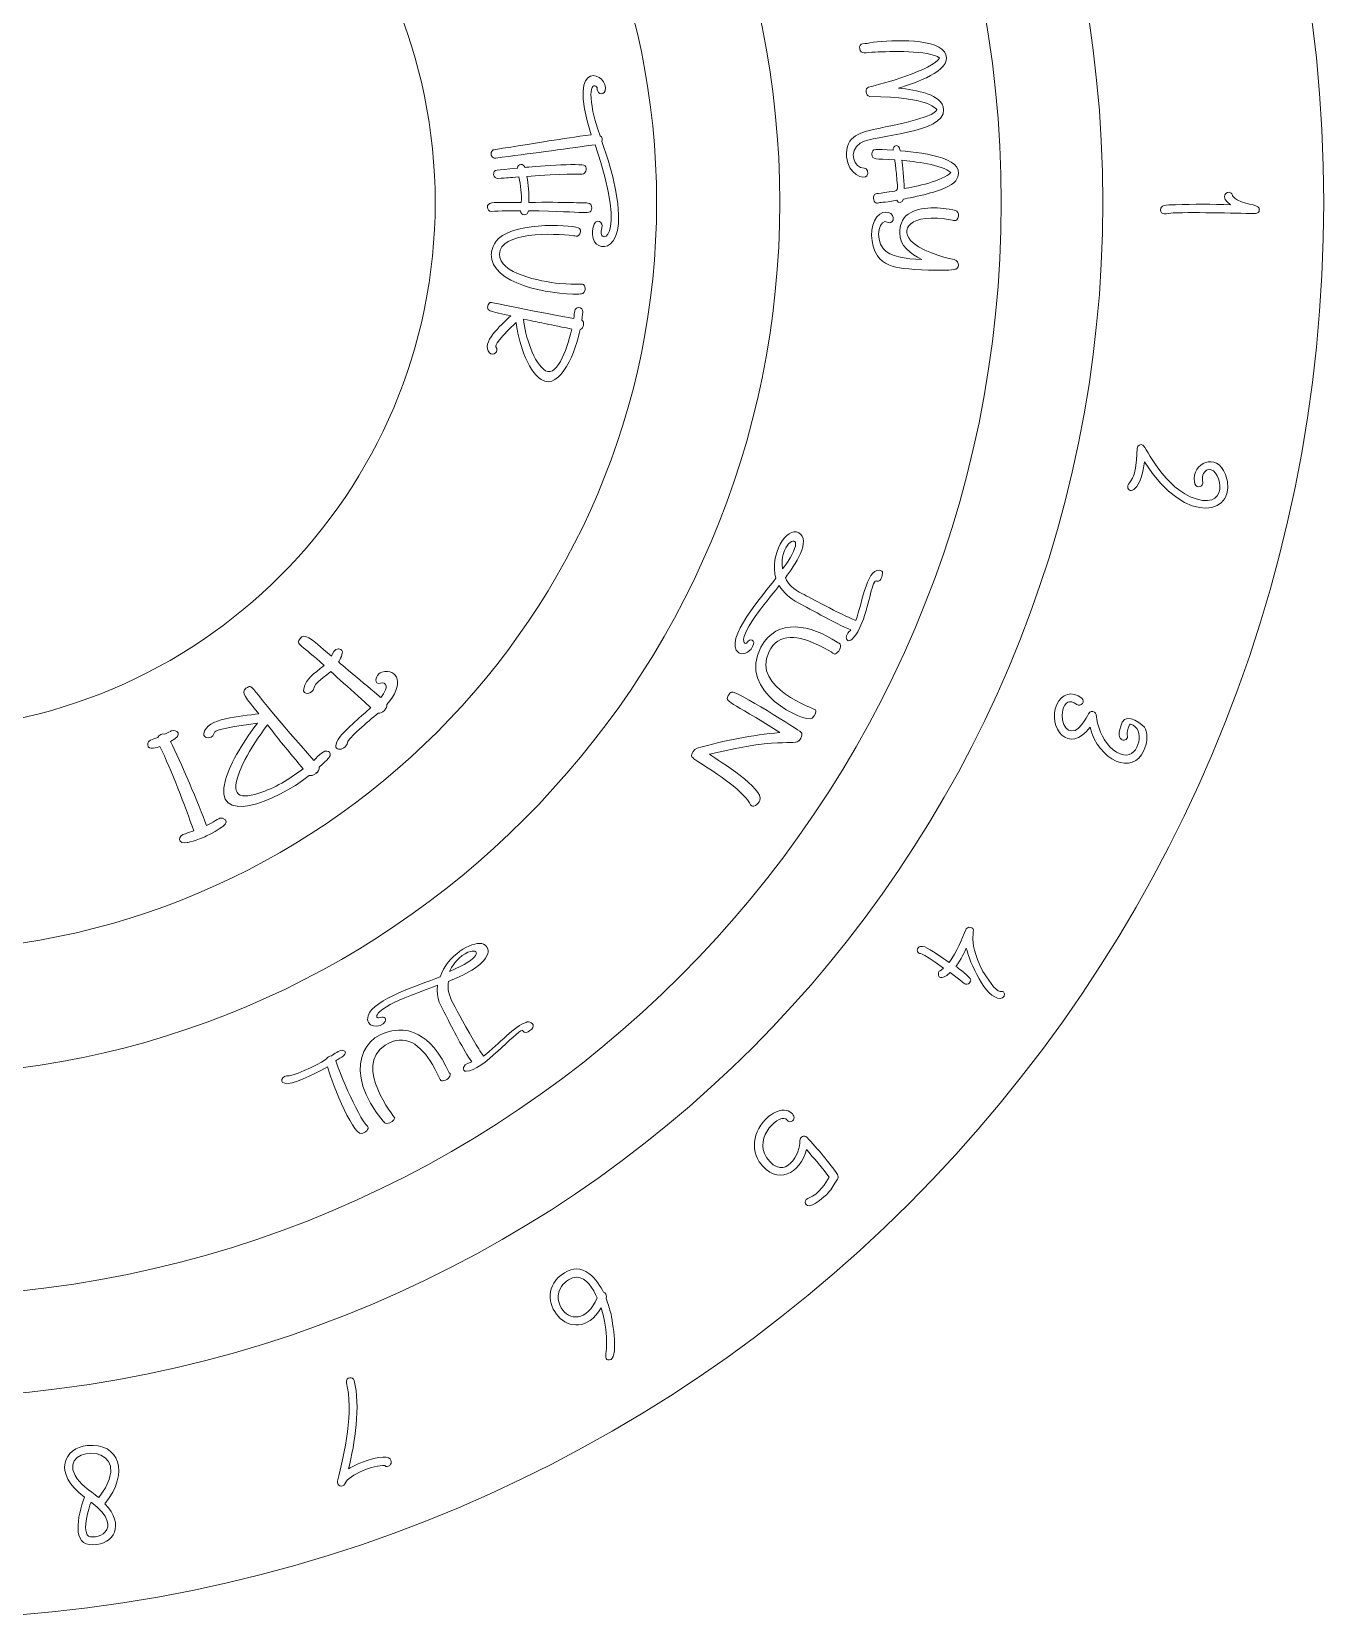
# Model space of a CAD drawing. Header units: inches. Extents: x 0.2 to 23.6, y -0.2 to 8.2.
# Drawn here: x 9.137 to 12.372, y 0.449 to 4.42 of the extents above; entities that cross this region are included whole.
import ezdxf

# ---------------------------------------------------------------- set-up
doc = ezdxf.new("R2010")
doc.units = ezdxf.units.IN
doc.header["$MEASUREMENT"] = 0
doc.layers.add('_U+0421_U+043B_U+043E_U+0439 1', color=7, linetype='Continuous')

msp = doc.modelspace()

# ---------------------------------------------------------------- linework, layer by layer
at = {"layer": '_U+0421_U+043B_U+043E_U+0439 1', "color": 1, "lineweight": 9, "true_color": 0xff0000}
for points in [[(8.8264, 0.4486), (6.8722, 0.4486), (5.2819, 2.0389), (5.2819, 3.9931), (5.2819, 5.9472), (6.8722, 7.5375), (8.8264, 7.5375), (10.7806, 7.5375), (12.3708, 5.9472), (12.3708, 3.9931), (12.3722, 2.0389), (10.7819, 0.4486), (8.8264, 0.4486)], [(8.8264, 6.9847), (7.1764, 6.9847), (5.8347, 5.6431), (5.8347, 3.9931), (5.8347, 2.3431), (7.1764, 1.0014), (8.8264, 1.0014), (10.4764, 1.0014), (11.8181, 2.3431), (11.8181, 3.9931), (11.8181, 5.6431), (10.4764, 6.9847), (8.8264, 6.9847)], [(8.8264, 1.2556), (7.3167, 1.2556), (6.0889, 2.4833), (6.0889, 3.9931), (6.0889, 5.5028), (7.3181, 6.7306), (8.8264, 6.7306), (10.3361, 6.7306), (11.5639, 5.5028), (11.5639, 3.9931), (11.5639, 2.4833), (10.3361, 1.2556), (8.8264, 1.2556)], [(8.8264, 6.1764), (7.6222, 6.1764), (6.6431, 5.1972), (6.6431, 3.9931), (6.6431, 2.7889), (7.6222, 1.8097), (8.8264, 1.8097), (10.0306, 1.8097), (11.0097, 2.7889), (11.0097, 3.9931), (11.0097, 5.1972), (10.0306, 6.1764), (8.8264, 6.1764)], [(8.8264, 2.1181), (7.7931, 2.1181), (6.9514, 2.9597), (6.9514, 3.9931), (6.9514, 5.0264), (7.7931, 5.8681), (8.8264, 5.8681), (9.8597, 5.8681), (10.7014, 5.0264), (10.7014, 3.9931), (10.7014, 2.9597), (9.8611, 2.1181), (8.8264, 2.1181)], [(8.8264, 5.3139), (8.0972, 5.3139), (7.5056, 4.7208), (7.5056, 3.9931), (7.5056, 3.2653), (8.0986, 2.6722), (8.8264, 2.6722), (9.5556, 2.6722), (10.1472, 3.2653), (10.1472, 3.9931), (10.1472, 4.7208), (9.5556, 5.3139), (8.8264, 5.3139)]]:
    msp.add_open_spline(points, degree=3, knots=[0, 0, 0, 0, 1, 1, 1, 2, 2, 2, 3, 3, 3, 4, 4, 4, 4], dxfattribs=at)
at = {"layer": '_U+0421_U+043B_U+043E_U+0439 1', "lineweight": 0}
for points, knots in [([(11.2167, 4.3903), (11.2111, 4.3903), (11.2083, 4.3833), (11.2097, 4.3778), (11.2125, 4.3625), (11.2236, 4.3681), (11.2486, 4.3694), (11.2833, 4.3708), (11.3833, 4.375), (11.4097, 4.3542), (11.3917, 4.325), (11.2653, 4.2889), (11.2319, 4.2819), (11.2222, 4.2792), (11.2236, 4.2597), (11.2347, 4.2583), (11.3903, 4.2569), (11.4014, 4.225), (11.4028, 4.225), (11.3931, 4.2042), (11.2861, 4.1847), (11.2611, 4.1792), (11.2125, 4.1681), (11.1736, 4.1625), (11.1764, 4.1069), (11.1806, 4.0639), (11.2208, 4.0486), (11.2278, 4.0597), (11.2319, 4.0667), (11.2292, 4.0792), (11.2208, 4.0792), (11.1958, 4.0778), (11.1792, 4.1208), (11.2111, 4.1417), (11.2444, 4.1625), (11.4236, 4.1653), (11.4194, 4.225), (11.4167, 4.2653), (11.35, 4.2736), (11.3069, 4.2792), (11.3472, 4.2917), (11.4403, 4.3222), (11.425, 4.3625), (11.4125, 4.4056), (11.2889, 4.3986), (11.2444, 4.3944), (11.2292, 4.3903), (11.225, 4.3903), (11.2167, 4.3903)], [0, 0, 0, 0, 1, 1, 1, 2, 2, 2, 3, 3, 3, 4, 4, 4, 5, 5, 5, 6, 6, 6, 7, 7, 7, 8, 8, 8, 9, 9, 9, 10, 10, 10, 11, 11, 11, 12, 12, 12, 13, 13, 13, 14, 14, 14, 15, 15, 15, 16, 16, 16, 16]), ([(10.5597, 4.1597), (10.5264, 4.2528), (10.5347, 4.3014), (10.5528, 4.2806), (10.55, 4.2667), (10.5667, 4.2583), (10.5722, 4.2722), (10.5861, 4.3139), (10.4722, 4.3653), (10.5375, 4.1625), (10.4583, 4.1514), (10.4153, 4.1444), (10.2944, 4.125), (10.2917, 4.125), (10.2903, 4.1236), (10.2889, 4.1208), (10.2833, 4.1125), (10.2917, 4.1028), (10.2986, 4.1042), (10.3861, 4.1153), (10.4597, 4.125), (10.5472, 4.1375), (10.6361, 3.8833), (10.5486, 3.8861), (10.5639, 3.9292), (10.5667, 3.9361), (10.5639, 3.9431), (10.5583, 3.9458), (10.5444, 3.9528), (10.5333, 3.9167), (10.5458, 3.8944), (10.5667, 3.8625), (10.6597, 3.8792), (10.5639, 4.1458), (10.5667, 4.15), (10.5653, 4.1569), (10.5597, 4.1597)], [0, 0, 0, 0, 1, 1, 1, 2, 2, 2, 3, 3, 3, 4, 4, 4, 5, 5, 5, 6, 6, 6, 7, 7, 7, 8, 8, 8, 9, 9, 9, 10, 10, 10, 11, 11, 11, 12, 12, 12, 12]), ([(11.3014, 4.0653), (11.3, 4.0792), (11.2986, 4.0903), (11.2972, 4.1), (11.2486, 4.1028), (11.2403, 4.0986), (11.2403, 4.1139), (11.2403, 4.1292), (11.2486, 4.1264), (11.2931, 4.1236), (11.2931, 4.1361), (11.3069, 4.1431), (11.3111, 4.1222), (11.375, 4.1181), (11.4861, 4.1014), (11.45, 4.0472), (11.4306, 4.0208), (11.3361, 4.0056), (11.3194, 4.0014), (11.3167, 3.9903), (11.3056, 3.9903), (11.3028, 3.9986), (11.2653, 3.9917), (11.2625, 3.9944), (11.2542, 3.9917), (11.2486, 3.9889), (11.2403, 4.0014), (11.2458, 4.0111), (11.2486, 4.0167), (11.2486, 4.0139), (11.2833, 4.0194), (11.3083, 4.025), (11.3056, 4.0139), (11.3014, 4.0653)], [0, 0, 0, 0, 1, 1, 1, 2, 2, 2, 3, 3, 3, 4, 4, 4, 5, 5, 5, 6, 6, 6, 7, 7, 7, 8, 8, 8, 9, 9, 9, 10, 10, 10, 11, 11, 11, 11]), ([(10.3208, 3.9931), (10.3333, 3.9931), (10.3486, 3.9931), (10.3625, 3.9931), (10.3639, 4.0139), (10.3611, 4.0361), (10.3569, 4.0569), (10.3319, 4.0542), (10.3292, 4.0556), (10.3042, 4.0528), (10.2986, 4.0528), (10.2944, 4.0569), (10.2931, 4.0625), (10.2944, 4.0778), (10.2972, 4.0722), (10.3528, 4.0792), (10.3542, 4.0903), (10.3681, 4.0917), (10.3722, 4.0806), (10.3833, 4.0819), (10.5153, 4.0931), (10.5222, 4.0847), (10.5278, 4.0778), (10.5236, 4.0639), (10.5153, 4.0639), (10.5083, 4.0639), (10.4667, 4.0653), (10.3764, 4.0583), (10.3806, 4.0389), (10.3819, 4.0153), (10.3819, 3.9931), (10.4736, 3.9944), (10.5153, 3.9917), (10.5292, 3.9917), (10.5361, 3.9917), (10.5389, 3.9861), (10.5389, 3.9792), (10.5375, 3.9597), (10.5306, 3.9708), (10.3806, 3.9722), (10.3792, 3.9583), (10.3611, 3.9597), (10.3611, 3.9722), (10.3403, 3.9722), (10.3083, 3.9722), (10.2875, 3.9708), (10.2819, 3.9708), (10.2778, 3.975), (10.2778, 3.9806), (10.2778, 3.9944), (10.2931, 3.9931), (10.3208, 3.9931)], [0, 0, 0, 0, 1, 1, 1, 2, 2, 2, 3, 3, 3, 4, 4, 4, 5, 5, 5, 6, 6, 6, 7, 7, 7, 8, 8, 8, 9, 9, 9, 10, 10, 10, 11, 11, 11, 12, 12, 12, 13, 13, 13, 14, 14, 14, 15, 15, 15, 16, 16, 16, 17, 17, 17, 17]), ([(11.3153, 4.0986), (11.3167, 4.0889), (11.3208, 4.05), (11.3208, 4.0278), (11.3472, 4.0319), (11.4194, 4.0472), (11.4375, 4.0681), (11.4167, 4.0875), (11.3431, 4.0958), (11.3153, 4.0986)], [0, 0, 0, 0, 1, 1, 1, 2, 2, 2, 3, 3, 3, 3]), ([(12.1542, 4), (12.1375, 4.0097), (12.1458, 4.0111), (12.1389, 4.0167), (12.1278, 4.025), (12.1097, 4.0056), (12.1375, 3.9875), (12.0931, 3.9889), (12.0444, 3.9889), (12, 3.9875), (11.9736, 3.9875), (11.9625, 3.9861), (11.9625, 3.975), (11.9625, 3.9597), (11.9764, 3.9653), (11.9944, 3.9667), (12.0472, 3.9694), (12.1736, 3.9653), (12.2, 3.9653), (12.2056, 3.9653), (12.2097, 3.9694), (12.2097, 3.9736), (12.2111, 3.9903), (12.1847, 3.9833), (12.1542, 4)], [0, 0, 0, 0, 1, 1, 1, 2, 2, 2, 3, 3, 3, 4, 4, 4, 5, 5, 5, 6, 6, 6, 7, 7, 7, 8, 8, 8, 8]), ([(11.4458, 3.825), (11.4597, 3.8264), (11.4611, 3.8458), (11.4458, 3.85), (11.4431, 3.8514), (11.375, 3.8639), (11.3431, 3.8917), (11.3069, 3.9236), (11.3319, 3.9694), (11.4417, 3.9486), (11.4458, 3.9486), (11.4486, 3.9458), (11.4528, 3.95), (11.4569, 3.9542), (11.4583, 3.9625), (11.4556, 3.9681), (11.4528, 3.9736), (11.4486, 3.9736), (11.4333, 3.9764), (11.3972, 3.9819), (11.3431, 3.9833), (11.3208, 3.9542), (11.3083, 3.9375), (11.3097, 3.9181), (11.3097, 3.9167), (11.3097, 3.8847), (11.3361, 3.8653), (11.3653, 3.85), (11.3236, 3.8528), (11.2861, 3.8556), (11.2681, 3.8778), (11.2472, 3.9042), (11.2583, 3.9569), (11.2806, 3.9431), (11.2861, 3.9403), (11.2903, 3.9444), (11.2931, 3.9486), (11.2986, 3.9667), (11.2708, 3.9792), (11.2528, 3.9569), (11.2347, 3.9333), (11.2347, 3.8889), (11.2542, 3.8597), (11.2694, 3.8375), (11.2917, 3.8319), (11.3194, 3.8278), (11.35, 3.825), (11.4139, 3.8208), (11.4458, 3.825)], [0, 0, 0, 0, 1, 1, 1, 2, 2, 2, 3, 3, 3, 4, 4, 4, 5, 5, 5, 6, 6, 6, 7, 7, 7, 8, 8, 8, 9, 9, 9, 10, 10, 10, 11, 11, 11, 12, 12, 12, 13, 13, 13, 14, 14, 14, 15, 15, 15, 16, 16, 16, 16]), ([(10.4931, 3.9097), (10.4986, 3.9097), (10.5014, 3.9069), (10.5069, 3.9111), (10.5111, 3.9153), (10.5125, 3.9236), (10.5083, 3.9278), (10.5014, 3.9375), (10.3514, 3.9458), (10.3056, 3.9028), (10.2875, 3.8847), (10.2889, 3.8667), (10.2875, 3.8639), (10.2861, 3.7889), (10.4319, 3.7625), (10.5069, 3.7639), (10.5125, 3.7653), (10.5153, 3.7625), (10.5194, 3.7681), (10.525, 3.775), (10.5222, 3.7847), (10.5181, 3.7875), (10.5125, 3.7903), (10.5056, 3.7861), (10.4583, 3.7903), (10.4097, 3.7958), (10.3069, 3.8153), (10.3083, 3.8639), (10.3083, 3.9194), (10.4431, 3.9167), (10.4931, 3.9097)], [0, 0, 0, 0, 1, 1, 1, 2, 2, 2, 3, 3, 3, 4, 4, 4, 5, 5, 5, 6, 6, 6, 7, 7, 7, 8, 8, 8, 9, 9, 9, 10, 10, 10, 10]), ([(10.4125, 3.55), (10.3764, 3.5722), (10.3542, 3.6514), (10.35, 3.6931), (10.2903, 3.6375), (10.3, 3.6333), (10.2986, 3.6319), (10.3083, 3.6208), (10.2917, 3.6069), (10.2833, 3.6167), (10.2611, 3.6431), (10.3097, 3.6833), (10.3361, 3.7097), (10.3167, 3.7139), (10.2917, 3.7194), (10.2847, 3.7222), (10.2764, 3.725), (10.2764, 3.7361), (10.2833, 3.7417), (10.2889, 3.7458), (10.2778, 3.7417), (10.4944, 3.7028), (10.4958, 3.7181), (10.4944, 3.7292), (10.5069, 3.7306), (10.5125, 3.7306), (10.5167, 3.725), (10.5167, 3.7194), (10.5167, 3.7194), (10.5153, 3.7083), (10.5139, 3.6986), (10.5222, 3.6944), (10.5194, 3.6778), (10.5097, 3.675), (10.5014, 3.6264), (10.4611, 3.5194), (10.4125, 3.55)], [0, 0, 0, 0, 1, 1, 1, 2, 2, 2, 3, 3, 3, 4, 4, 4, 5, 5, 5, 6, 6, 6, 7, 7, 7, 8, 8, 8, 9, 9, 9, 10, 10, 10, 11, 11, 11, 12, 12, 12, 12]), ([(10.4889, 3.6764), (10.4139, 3.6917), (10.4194, 3.6903), (10.3681, 3.7014), (10.3722, 3.6597), (10.3944, 3.5889), (10.4236, 3.5722), (10.4542, 3.5542), (10.4819, 3.6403), (10.4889, 3.6764)], [0, 0, 0, 0, 1, 1, 1, 2, 2, 2, 3, 3, 3, 3]), ([(12.0472, 3.2944), (12.0486, 3.2903), (12.0486, 3.2889), (12.0486, 3.2889), (12.0542, 3.275), (12.0708, 3.2833), (12.0681, 3.2944), (12.0681, 3.2986), (12.0625, 3.3125), (12.0778, 3.3236), (12.1097, 3.3417), (12.1431, 3.2236), (12.0514, 3.2514), (11.9722, 3.275), (11.9264, 3.3819), (11.9181, 3.3861), (11.9139, 3.3889), (11.9042, 3.3861), (11.9042, 3.3778), (11.9014, 3.2917), (11.8833, 3.2958), (11.8806, 3.2847), (11.8764, 3.2653), (11.9111, 3.2583), (11.9222, 3.3444), (12.0264, 3.1764), (12.1611, 3.2139), (12.125, 3.3125), (12.1028, 3.3708), (12.0403, 3.3403), (12.0472, 3.2944)], [0, 0, 0, 0, 1, 1, 1, 2, 2, 2, 3, 3, 3, 4, 4, 4, 5, 5, 5, 6, 6, 6, 7, 7, 7, 8, 8, 8, 9, 9, 9, 10, 10, 10, 10]), ([(11.2528, 3.0458), (11.2403, 3.0528), (11.2347, 2.9889), (11.2153, 2.9417), (11.1861, 2.8694), (11.1639, 2.9014), (11.1833, 2.9194), (11.1847, 2.9208), (11.1861, 2.9222), (11.1875, 2.9236), (11.15, 2.9389), (11.0694, 2.9847), (11.0556, 2.9917), (11.0347, 3.0028), (11.0181, 3.0167), (11.0083, 3.0347), (10.9889, 3.0097), (10.9125, 2.9222), (10.9194, 2.8944), (10.9208, 2.8903), (10.9236, 2.8889), (10.9264, 2.8903), (10.9347, 2.9056), (10.9514, 2.8986), (10.9417, 2.8819), (10.9319, 2.8639), (10.9153, 2.8611), (10.9069, 2.8667), (10.8653, 2.8958), (10.9722, 3.0167), (11, 3.0528), (10.9833, 3.1125), (11.0264, 3.1833), (11.0569, 3.1667), (11.0903, 3.1486), (11.0458, 3.0847), (11.0236, 3.0542), (11.0306, 3.0389), (11.0431, 3.025), (11.0667, 3.0139), (11.0833, 3.0056), (11.1583, 2.9639), (11.2, 2.9472), (11.2167, 2.9931), (11.2292, 3.0889), (11.2653, 3.0708), (11.2694, 3.0694), (11.2639, 3.0403), (11.2528, 3.0458)], [0, 0, 0, 0, 1, 1, 1, 2, 2, 2, 3, 3, 3, 4, 4, 4, 5, 5, 5, 6, 6, 6, 7, 7, 7, 8, 8, 8, 9, 9, 9, 10, 10, 10, 11, 11, 11, 12, 12, 12, 13, 13, 13, 14, 14, 14, 15, 15, 15, 16, 16, 16, 16]), ([(11.0167, 3.0764), (11.0264, 3.0889), (11.0458, 3.1181), (11.0486, 3.1333), (11.0556, 3.1639), (11.0069, 3.1361), (11.0167, 3.0764)], [0, 0, 0, 0, 1, 1, 1, 2, 2, 2, 2]), ([(11.1528, 2.8931), (11.0875, 2.9361), (11.0028, 2.9556), (10.9625, 2.8806), (10.9014, 2.7681), (11.0722, 2.6903), (11.0903, 2.7028), (11.0986, 2.7097), (11.1014, 2.7208), (11.0986, 2.7236), (11.0972, 2.7264), (10.9389, 2.7778), (10.9819, 2.8681), (11.0069, 2.9194), (11.0569, 2.9097), (11.1083, 2.8847), (11.1486, 2.8653), (11.1444, 2.8597), (11.1514, 2.8653), (11.1597, 2.8708), (11.1653, 2.8847), (11.1583, 2.8903), (11.1569, 2.8903), (11.1542, 2.8917), (11.1528, 2.8931)], [0, 0, 0, 0, 1, 1, 1, 2, 2, 2, 3, 3, 3, 4, 4, 4, 5, 5, 5, 6, 6, 6, 7, 7, 7, 8, 8, 8, 8]), ([(9.9097, 2.6569), (9.8778, 2.6153), (9.9236, 2.6194), (9.9278, 2.6417), (9.9292, 2.6528), (9.9792, 2.6944), (10.0042, 2.7153), (10.0153, 2.7139), (10.0278, 2.7278), (10.0264, 2.7375), (10.0708, 2.7861), (10.0542, 2.8292), (10.0139, 2.8181), (10.0028, 2.8153), (9.9944, 2.7972), (10.0014, 2.7917), (10.0069, 2.7861), (10.0139, 2.7944), (10.0194, 2.7903), (10.0319, 2.7833), (10.0194, 2.7653), (10.0111, 2.7542), (10.0097, 2.7556), (9.9069, 2.8417), (9.9056, 2.8431), (9.9083, 2.8486), (9.9181, 2.8653), (9.9139, 2.8722), (9.9111, 2.8764), (9.9042, 2.8764), (9.9056, 2.8764), (9.8944, 2.8764), (9.8903, 2.8653), (9.8875, 2.8583), (9.8292, 2.9083), (9.8208, 2.9153), (9.8097, 2.9028), (9.8097, 2.9028), (9.8111, 2.9014), (9.8111, 2.9014), (9.8111, 2.9014), (9.8097, 2.9028), (9.8097, 2.9028), (9.7958, 2.8875), (9.8139, 2.8861), (9.8694, 2.8347), (9.8417, 2.8125), (9.825, 2.8028), (9.8181, 2.7764), (9.8139, 2.7597), (9.8403, 2.7611), (9.8444, 2.7792), (9.8472, 2.7917), (9.8556, 2.7944), (9.8861, 2.8194), (9.8875, 2.8181), (9.9847, 2.7306), (9.9861, 2.7292), (9.9764, 2.7194), (9.9292, 2.6819), (9.9097, 2.6569)], [0, 0, 0, 0, 1, 1, 1, 2, 2, 2, 3, 3, 3, 4, 4, 4, 5, 5, 5, 6, 6, 6, 7, 7, 7, 8, 8, 8, 9, 9, 9, 10, 10, 10, 11, 11, 11, 12, 12, 12, 13, 13, 13, 14, 14, 14, 15, 15, 15, 16, 16, 16, 17, 17, 17, 18, 18, 18, 19, 19, 19, 20, 20, 20, 20]), ([(9.8319, 2.5597), (9.7472, 2.4917), (9.5889, 2.4306), (9.6222, 2.5486), (9.6347, 2.5917), (9.6722, 2.6528), (9.7028, 2.6903), (9.5736, 2.6736), (9.6, 2.6681), (9.5903, 2.6583), (9.5819, 2.65), (9.5667, 2.6542), (9.5681, 2.6639), (9.5736, 2.7042), (9.6611, 2.7069), (9.7056, 2.7139), (9.6736, 2.7542), (9.6597, 2.7667), (9.6736, 2.7778), (9.6958, 2.7861), (9.6611, 2.8042), (9.8431, 2.5972), (9.8569, 2.6097), (9.8681, 2.625), (9.8806, 2.6194), (9.8833, 2.6181), (9.8847, 2.6153), (9.8847, 2.6111), (9.8833, 2.6056), (9.8806, 2.6014), (9.8569, 2.5806), (9.8583, 2.575), (9.8542, 2.5681), (9.85, 2.5653), (9.85, 2.5653), (9.8486, 2.5667), (9.8486, 2.5667), (9.8486, 2.5667), (9.8486, 2.5667), (9.8486, 2.5667), (9.8486, 2.5667), (9.85, 2.5653), (9.85, 2.5653), (9.8417, 2.5597), (9.8361, 2.5583), (9.8319, 2.5597)], [0, 0, 0, 0, 1, 1, 1, 2, 2, 2, 3, 3, 3, 4, 4, 4, 5, 5, 5, 6, 6, 6, 7, 7, 7, 8, 8, 8, 9, 9, 9, 10, 10, 10, 11, 11, 11, 12, 12, 12, 13, 13, 13, 14, 14, 14, 15, 15, 15, 15]), ([(10.9597, 2.4972), (10.9708, 2.5264), (10.8597, 2.5958), (10.8333, 2.6125), (11.0292, 2.6611), (11.05, 2.6278), (11.0625, 2.6528), (11.0653, 2.6583), (11.0667, 2.6653), (11.0625, 2.6681), (11.0569, 2.6722), (10.9, 2.7736), (10.8889, 2.7681), (10.8861, 2.7667), (10.8833, 2.7639), (10.8819, 2.7611), (10.8694, 2.7417), (10.8833, 2.7486), (11.0097, 2.6667), (10.9403, 2.6611), (10.8708, 2.6472), (10.8028, 2.6278), (10.7944, 2.625), (10.7889, 2.6139), (10.7889, 2.6083), (10.7889, 2.6), (10.85, 2.5708), (10.9028, 2.525), (10.9125, 2.5167), (10.9319, 2.4986), (10.9361, 2.4861), (10.9417, 2.4778), (10.9556, 2.4861), (10.9597, 2.4972)], [0, 0, 0, 0, 1, 1, 1, 2, 2, 2, 3, 3, 3, 4, 4, 4, 5, 5, 5, 6, 6, 6, 7, 7, 7, 8, 8, 8, 9, 9, 9, 10, 10, 10, 11, 11, 11, 11]), ([(11.8667, 2.6931), (11.8417, 2.6361), (11.8861, 2.6417), (11.8792, 2.6611), (11.8792, 2.6694), (11.8792, 2.6722), (11.8847, 2.6861), (11.8861, 2.6875), (11.8861, 2.6889), (11.8875, 2.6875), (11.925, 2.6792), (11.9097, 2.6042), (11.8708, 2.6111), (11.8444, 2.6153), (11.8236, 2.6417), (11.8125, 2.6681), (11.7972, 2.7028), (11.8069, 2.7181), (11.7931, 2.7194), (11.7792, 2.7222), (11.7833, 2.7028), (11.7569, 2.6778), (11.7347, 2.6569), (11.7083, 2.6861), (11.7181, 2.7236), (11.7222, 2.7417), (11.7347, 2.7514), (11.7528, 2.7375), (11.7639, 2.7292), (11.775, 2.7458), (11.7653, 2.7528), (11.7403, 2.7722), (11.7153, 2.7639), (11.7028, 2.7375), (11.6778, 2.6792), (11.7347, 2.6097), (11.7861, 2.6806), (11.8069, 2.5958), (11.8944, 2.5583), (11.9208, 2.6222), (11.9278, 2.6389), (11.9319, 2.6569), (11.925, 2.675), (11.9222, 2.6875), (11.8764, 2.7167), (11.8667, 2.6931)], [0, 0, 0, 0, 1, 1, 1, 2, 2, 2, 3, 3, 3, 4, 4, 4, 5, 5, 5, 6, 6, 6, 7, 7, 7, 8, 8, 8, 9, 9, 9, 10, 10, 10, 11, 11, 11, 12, 12, 12, 13, 13, 13, 14, 14, 14, 15, 15, 15, 15]), ([(9.6153, 2.4528), (9.6042, 2.4542), (9.6042, 2.4486), (9.575, 2.4347), (9.5556, 2.4861), (9.5097, 2.5958), (9.4847, 2.6444), (9.5208, 2.6625), (9.4986, 2.6764), (9.4861, 2.6708), (9.4861, 2.6708), (9.4764, 2.6653), (9.4708, 2.6625), (9.4639, 2.6653), (9.4556, 2.6611), (9.4528, 2.6542), (9.4403, 2.65), (9.4264, 2.6486), (9.4278, 2.6361), (9.4292, 2.6208), (9.4528, 2.6306), (9.4583, 2.6319), (9.4875, 2.5722), (9.5208, 2.4833), (9.5431, 2.4208), (9.5361, 2.4181), (9.5292, 2.4167), (9.5222, 2.4139), (9.5014, 2.4097), (9.5028, 2.3861), (9.5264, 2.3917), (9.5292, 2.3917), (9.5681, 2.4028), (9.575, 2.4083), (9.6014, 2.4222), (9.6431, 2.4431), (9.6153, 2.4528)], [0, 0, 0, 0, 1, 1, 1, 2, 2, 2, 3, 3, 3, 4, 4, 4, 5, 5, 5, 6, 6, 6, 7, 7, 7, 8, 8, 8, 9, 9, 9, 10, 10, 10, 11, 11, 11, 12, 12, 12, 12]), ([(9.8167, 2.5764), (9.7611, 2.6431), (9.7583, 2.6458), (9.7278, 2.6861), (9.7056, 2.6569), (9.6847, 2.625), (9.6708, 2.5986), (9.6264, 2.5097), (9.6514, 2.4972), (9.7056, 2.5153), (9.7458, 2.5278), (9.7819, 2.55), (9.8167, 2.5764)], [0, 0, 0, 0, 1, 1, 1, 2, 2, 2, 3, 3, 3, 4, 4, 4, 4]), ([(11.5611, 2.0194), (11.55, 2.0181), (11.5264, 2.0556), (11.5181, 2.0694), (11.4722, 2.1569), (11.5069, 2.175), (11.4875, 2.1792), (11.4806, 2.1819), (11.475, 2.175), (11.475, 2.1736), (11.4653, 2.15), (11.4528, 2.1181), (11.4333, 2.0917), (11.4194, 2.1014), (11.3875, 2.125), (11.3722, 2.1306), (11.3556, 2.1361), (11.35, 2.1236), (11.3556, 2.1167), (11.3611, 2.1097), (11.3556, 2.125), (11.4194, 2.0778), (11.4111, 2.0694), (11.4083, 2.0722), (11.4069, 2.0667), (11.4042, 2.0569), (11.4125, 2.0431), (11.4361, 2.0667), (11.4806, 2.0333), (11.4694, 2.0375), (11.4778, 2.0375), (11.4833, 2.0375), (11.4875, 2.0431), (11.4875, 2.0486), (11.4861, 2.0556), (11.4556, 2.0778), (11.45, 2.0819), (11.4639, 2.1), (11.4722, 2.1181), (11.4764, 2.1278), (11.4847, 2.0917), (11.525, 2.0014), (11.5611, 2.0014), (11.5708, 2.0014), (11.575, 2.0125), (11.5694, 2.0181), (11.5653, 2.0194), (11.5625, 2.0194), (11.5611, 2.0194)], [0, 0, 0, 0, 1, 1, 1, 2, 2, 2, 3, 3, 3, 4, 4, 4, 5, 5, 5, 6, 6, 6, 7, 7, 7, 8, 8, 8, 9, 9, 9, 10, 10, 10, 11, 11, 11, 12, 12, 12, 13, 13, 13, 14, 14, 14, 15, 15, 15, 16, 16, 16, 16]), ([(10.3917, 1.9292), (10.3889, 1.9236), (10.3806, 1.9181), (10.375, 1.9167), (10.3653, 1.9153), (10.3667, 1.9236), (10.3653, 1.9222), (10.3486, 1.9194), (10.2653, 1.8194), (10.225, 1.8194), (10.2194, 1.8194), (10.2167, 1.8236), (10.2181, 1.8292), (10.2208, 1.8389), (10.2361, 1.8417), (10.2389, 1.8431), (10.2181, 1.8722), (10.1903, 1.9264), (10.1736, 1.9597), (10.1625, 1.9806), (10.1486, 2.0014), (10.1528, 2.0347), (10.1472, 2.0319), (10.1042, 2.0167), (10.0875, 2.0097), (9.9958, 1.975), (9.9944, 1.9528), (10.0056, 1.9528), (10.0167, 1.9583), (10.0264, 1.9528), (10.0222, 1.9444), (10.0111, 1.925), (9.9694, 1.9292), (9.9792, 1.9583), (9.9944, 2.0014), (10.1042, 2.0333), (10.1597, 2.0556), (10.1778, 2.1097), (10.2375, 2.1444), (10.2639, 2.1389), (10.2764, 2.1361), (10.2819, 2.1236), (10.2792, 2.1139), (10.2694, 2.0819), (10.2139, 2.0583), (10.1806, 2.0444), (10.175, 2.0139), (10.1861, 1.9972), (10.2431, 1.8972), (10.2514, 1.8819), (10.2611, 1.8681), (10.2681, 1.8569), (10.3069, 1.8875), (10.3472, 1.9347), (10.375, 1.9417), (10.3806, 1.9472), (10.3972, 1.9375), (10.3917, 1.9292)], [0, 0, 0, 0, 1, 1, 1, 2, 2, 2, 3, 3, 3, 4, 4, 4, 5, 5, 5, 6, 6, 6, 7, 7, 7, 8, 8, 8, 9, 9, 9, 10, 10, 10, 11, 11, 11, 12, 12, 12, 13, 13, 13, 14, 14, 14, 15, 15, 15, 16, 16, 16, 17, 17, 17, 18, 18, 18, 19, 19, 19, 19]), ([(10.1833, 2.0694), (10.2639, 2.1028), (10.2583, 2.125), (10.2361, 2.1194), (10.2181, 2.1153), (10.1944, 2.0958), (10.1833, 2.0694)], [0, 0, 0, 0, 1, 1, 1, 2, 2, 2, 2]), ([(10.1736, 1.8319), (10.125, 1.9333), (10.0556, 1.9222), (10.0556, 1.9222), (9.9639, 1.9194), (9.9139, 1.8194), (10.0167, 1.6944), (10.0208, 1.6917), (10.0208, 1.6889), (10.0264, 1.6889), (10.0361, 1.6889), (10.0444, 1.6972), (10.0458, 1.7028), (10.0458, 1.7042), (9.9403, 1.8319), (10.0222, 1.8847), (10.0708, 1.9167), (10.1111, 1.8861), (10.1403, 1.8361), (10.1625, 1.7986), (10.1569, 1.7958), (10.1653, 1.7958), (10.175, 1.7958), (10.1875, 1.8056), (10.1847, 1.8139), (10.1806, 1.8167), (10.1806, 1.8181), (10.1736, 1.8319)], [0, 0, 0, 0, 1, 1, 1, 2, 2, 2, 3, 3, 3, 4, 4, 4, 5, 5, 5, 6, 6, 6, 7, 7, 7, 8, 8, 8, 9, 9, 9, 9]), ([(9.9625, 1.6639), (9.9722, 1.6653), (9.9833, 1.675), (9.9778, 1.6819), (9.9528, 1.7042), (9.8986, 1.8403), (9.8986, 1.8458), (9.9, 1.8486), (9.9292, 1.8597), (9.9208, 1.8694), (9.9181, 1.8722), (9.9125, 1.8722), (9.9139, 1.8722), (9.9083, 1.8722), (9.8931, 1.8625), (9.8875, 1.8583), (9.8819, 1.8583), (9.8778, 1.8542), (9.8764, 1.8514), (9.8722, 1.8458), (9.8014, 1.8097), (9.7819, 1.8083), (9.7639, 1.8111), (9.7514, 1.7875), (9.7792, 1.7889), (9.8028, 1.7903), (9.8625, 1.8222), (9.8778, 1.8306), (9.8819, 1.8097), (9.9389, 1.6611), (9.9625, 1.6639)], [0, 0, 0, 0, 1, 1, 1, 2, 2, 2, 3, 3, 3, 4, 4, 4, 5, 5, 5, 6, 6, 6, 7, 7, 7, 8, 8, 8, 9, 9, 9, 10, 10, 10, 10]), ([(11.0778, 1.6542), (11.0708, 1.6611), (11.0597, 1.6556), (11.0597, 1.6458), (11.0639, 1.6181), (11.0222, 1.5375), (10.9764, 1.6042), (10.9417, 1.6542), (11.0125, 1.7194), (11.0278, 1.6972), (11.0306, 1.6931), (11.0375, 1.6917), (11.0417, 1.6958), (11.0556, 1.7069), (11.0278, 1.7403), (10.9861, 1.7097), (10.9778, 1.7042), (10.9569, 1.6833), (10.95, 1.6597), (10.9431, 1.6361), (10.9444, 1.6139), (10.9583, 1.5931), (11.0028, 1.5292), (11.0611, 1.5653), (11.0764, 1.6236), (11.0931, 1.6042), (11.1181, 1.575), (11.1333, 1.5542), (11.0972, 1.4944), (11.0778, 1.5069), (11.0736, 1.4958), (11.0722, 1.4903), (11.075, 1.4847), (11.0792, 1.4833), (11.0917, 1.4792), (11.1208, 1.5042), (11.1306, 1.5153), (11.1403, 1.5264), (11.1444, 1.5347), (11.1542, 1.55), (11.1569, 1.5542), (11.1556, 1.5569), (11.1542, 1.5611), (11.1347, 1.5889), (11.1028, 1.6278), (11.0778, 1.6542)], [0, 0, 0, 0, 1, 1, 1, 2, 2, 2, 3, 3, 3, 4, 4, 4, 5, 5, 5, 6, 6, 6, 7, 7, 7, 8, 8, 8, 9, 9, 9, 10, 10, 10, 11, 11, 11, 12, 12, 12, 13, 13, 13, 14, 14, 14, 15, 15, 15, 15]), ([(10.5861, 1.2167), (10.5917, 1.1931), (10.6069, 1.0972), (10.5833, 1.0972), (10.5597, 1.0972), (10.5931, 1.1306), (10.5625, 1.2278), (10.4944, 1.1139), (10.375, 1.2556), (10.4708, 1.3153), (10.4917, 1.3292), (10.5125, 1.3278), (10.5319, 1.3139), (10.5486, 1.3014), (10.5625, 1.2792), (10.5681, 1.2667), (10.5736, 1.2653), (10.5778, 1.2597), (10.575, 1.2514), (10.5792, 1.2403), (10.5819, 1.2292), (10.5861, 1.2167)], [0, 0, 0, 0, 1, 1, 1, 2, 2, 2, 3, 3, 3, 4, 4, 4, 5, 5, 5, 6, 6, 6, 7, 7, 7, 7]), ([(10.5528, 1.2528), (10.5431, 1.275), (10.525, 1.3042), (10.5014, 1.3042), (10.475, 1.3042), (10.4389, 1.2681), (10.4625, 1.2278), (10.4819, 1.1958), (10.5264, 1.1917), (10.5528, 1.2528)], [0, 0, 0, 0, 1, 1, 1, 2, 2, 2, 3, 3, 3, 3]), ([(9.9583, 0.8389), (9.9486, 0.8347), (9.9403, 0.8306), (9.9306, 0.825), (9.9458, 0.8889), (9.9611, 0.9819), (9.9444, 1.0458), (9.9417, 1.0569), (9.9236, 1.0556), (9.925, 1.0403), (9.9431, 0.9722), (9.9208, 0.8625), (9.9028, 0.7944), (9.9, 0.7833), (9.9153, 0.7764), (9.9208, 0.7875), (9.9319, 0.8111), (9.9944, 0.8347), (10.0208, 0.8333), (10.0375, 0.8167), (10.0667, 0.8833), (9.9583, 0.8389)], [0, 0, 0, 0, 1, 1, 1, 2, 2, 2, 3, 3, 3, 4, 4, 4, 5, 5, 5, 6, 6, 6, 7, 7, 7, 7]), ([(9.3208, 0.7375), (9.3708, 0.6847), (9.3444, 0.6361), (9.2903, 0.6347), (9.2375, 0.6333), (9.2514, 0.7042), (9.2694, 0.7542), (9.1875, 0.8153), (9.2194, 0.8778), (9.2764, 0.8833), (9.3569, 0.8903), (9.3833, 0.8167), (9.3208, 0.7375)], [0, 0, 0, 0, 1, 1, 1, 2, 2, 2, 3, 3, 3, 4, 4, 4, 4]), ([(9.2458, 0.8083), (9.2583, 0.7861), (9.2819, 0.7708), (9.2875, 0.7667), (9.2875, 0.7667), (9.2875, 0.7667), (9.2875, 0.7667), (9.2931, 0.7625), (9.3, 0.7569), (9.3056, 0.7528), (9.4111, 0.8917), (9.2014, 0.8889), (9.2458, 0.8083)], [0, 0, 0, 0, 1, 1, 1, 2, 2, 2, 3, 3, 3, 4, 4, 4, 4]), ([(9.2861, 0.7417), (9.2792, 0.7236), (9.2653, 0.6764), (9.2764, 0.6597), (9.2903, 0.6417), (9.3792, 0.6708), (9.2861, 0.7417)], [0, 0, 0, 0, 1, 1, 1, 2, 2, 2, 2])]:
    msp.add_open_spline(points, degree=3, knots=knots, dxfattribs=at)

doc.saveas('drawing.dxf')
